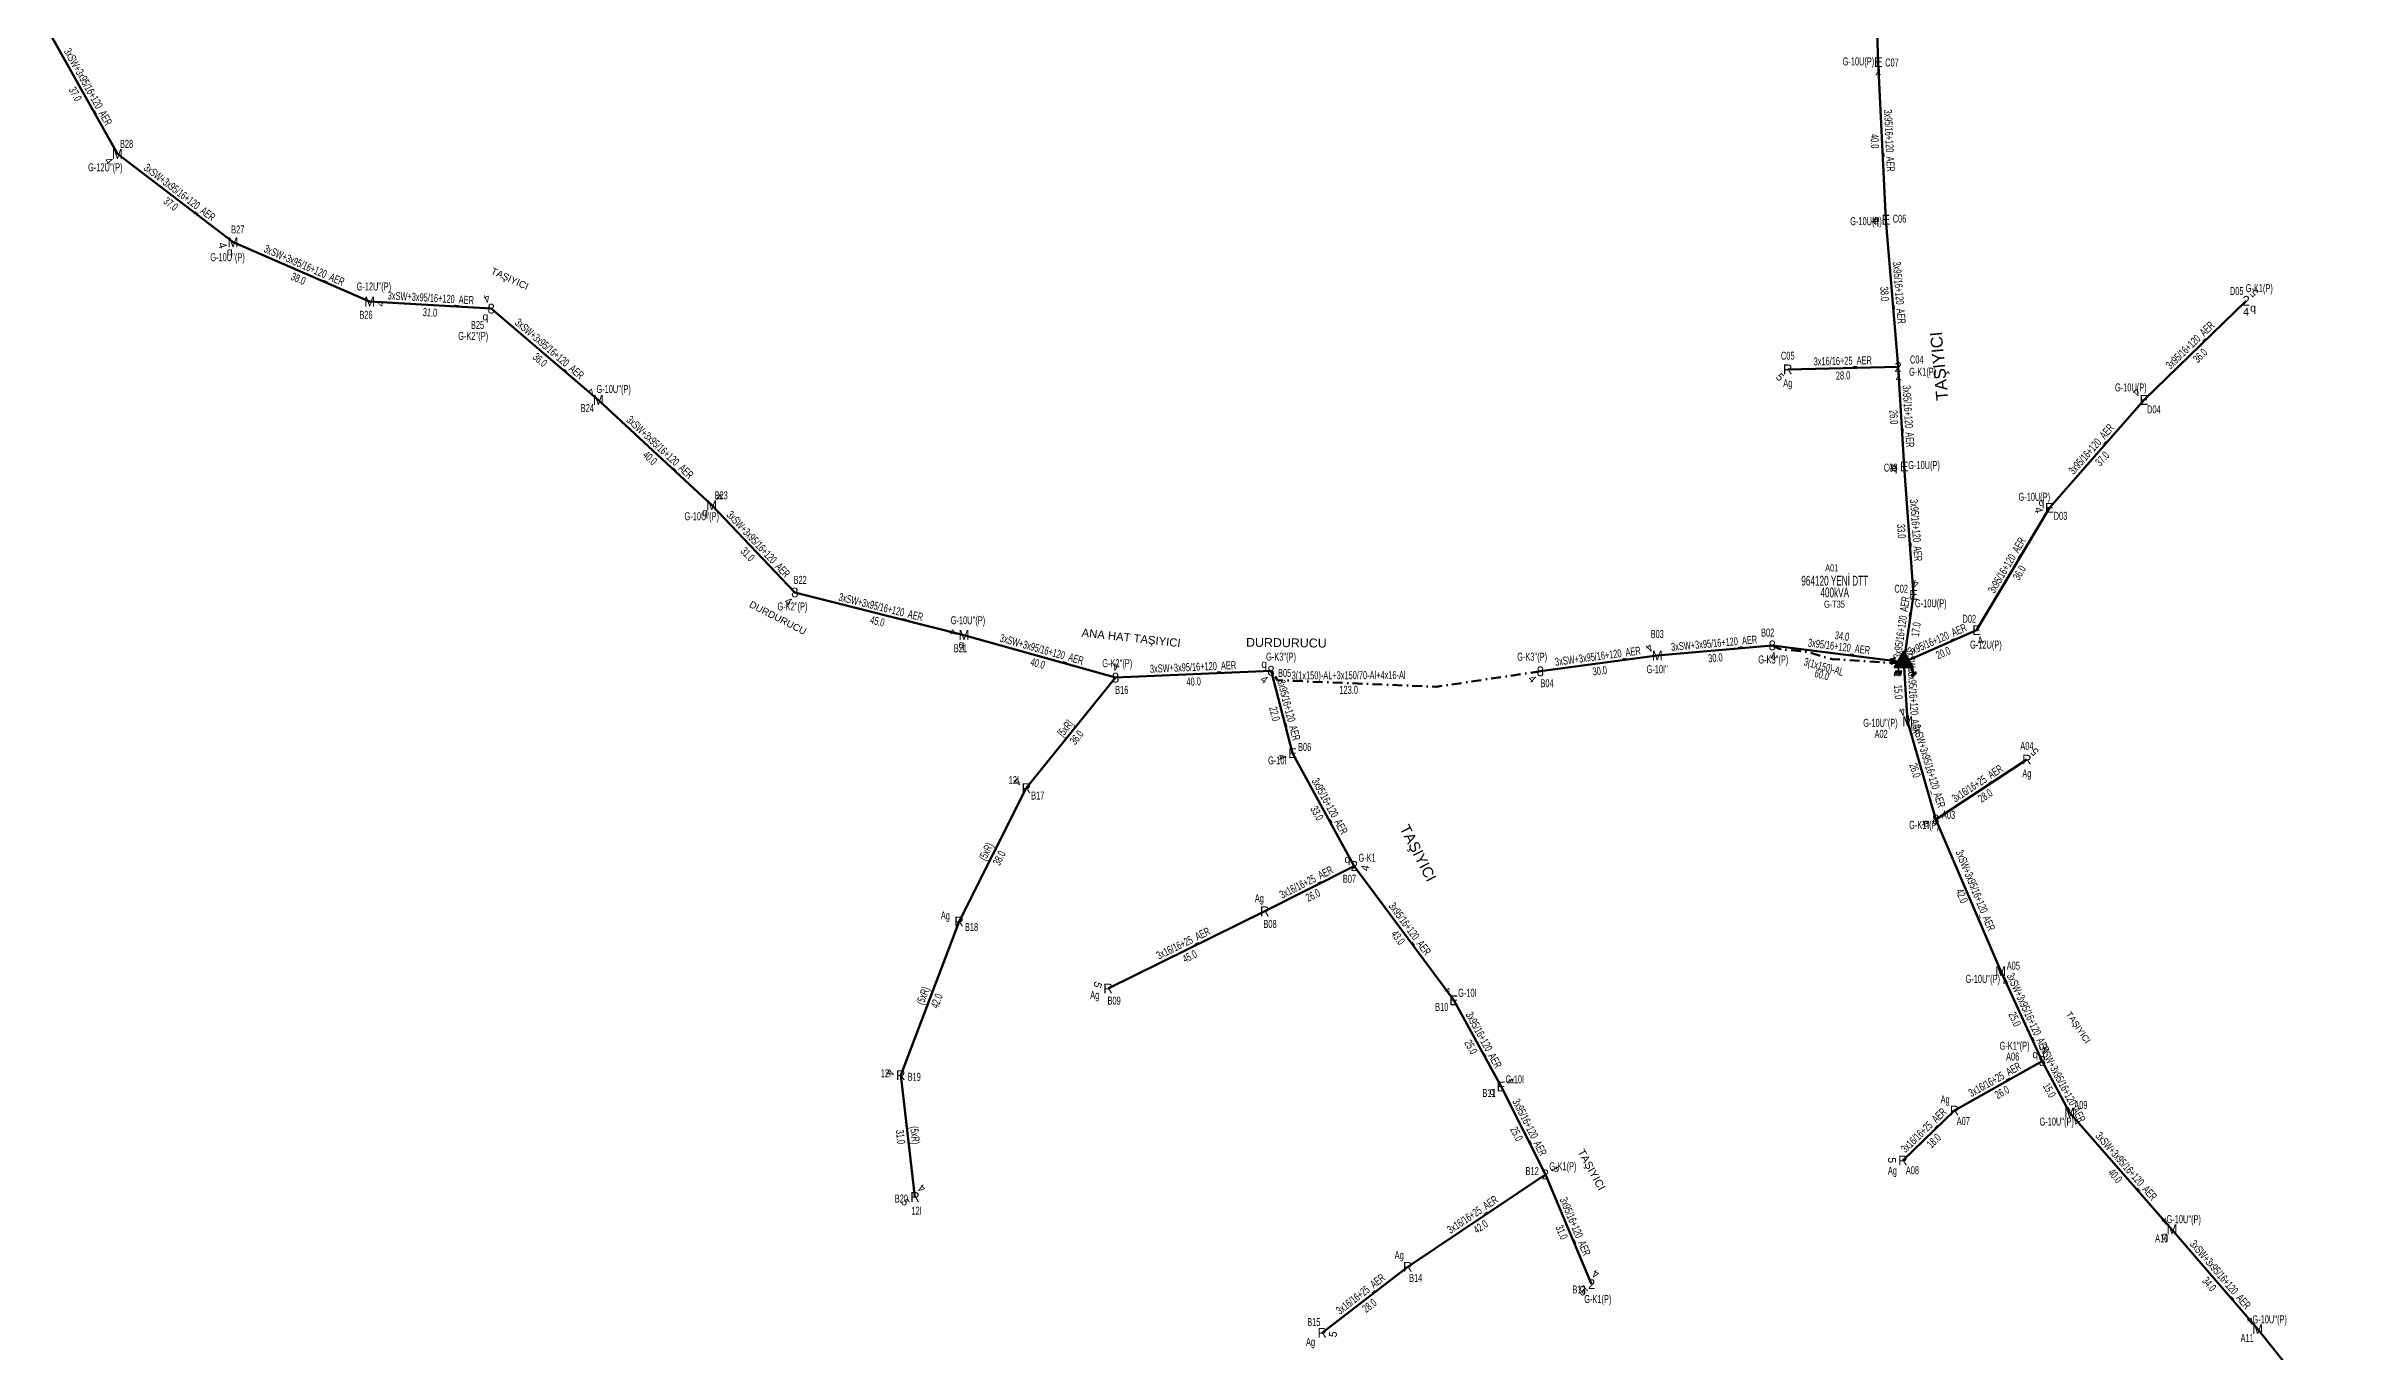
# Model space of a CAD drawing. Header units: millimetres. Extents: x 533048 to 542367, y 4141668 to 4149433.
# Drawn here: x 535151 to 535742, y 4143564 to 4143898 of the extents above; entities that cross this region are included whole.
import ezdxf
from ezdxf.enums import TextEntityAlignment as Align

# ---------------------------------------------------------------- set-up
doc = ezdxf.new("R2010")
doc.units = ezdxf.units.MM
doc.linetypes.add('DASHDOT', pattern=[5, 2.5, -1.25, 0, -1.25])
for name, color, linetype, lineweight in [('DIREK_AG_MEVCUT', 120, 'Continuous', 25), ('DIREK_AG_YENI', 108, 'Continuous', 25), ('DIREK_OG_YENI', 10, 'Continuous', 25), ('HAT_AG_HAVAI_BYSK', 3, 'Continuous', 50), ('HAT_AG_HAVAI_MEVCUT', 126, 'Continuous', 50), ('HAT_AG_HAVAI_YENI', 3, 'Continuous', 50), ('HAT_OG_HAVAI_YENI', 1, 'Continuous', 70), ('HAT_OG_YERALTI_YENI', 1, 'DASHDOT', 70), ('KULLANICI', 1, 'Continuous', 25), ('NODE_OG_MEVCUT', 5, 'Continuous', 25), ('TRAFO_TADILAT_BYSK', 5, 'Continuous', 30), ('TRAFO_YENI', 5, 'Continuous', 30)]:
    doc.layers.add(name, color=color, linetype=linetype, lineweight=lineweight)
doc.styles.add('Direk', font='B_CAD')
doc.styles.get("Standard").update_dxf_attribs({"font": 'Arial'})

# ---------------------------------------------------------------- blocks, each defined once
blk = doc.blocks.new('YENI_DIREK')
h = blk.add_hatch(color=32)
h.paths.add_polyline_path([(-3.28, -0.5), (-3.07, -0.63), (-2.64, 0.1), (-1.87, -0.35), (-1.77, -0.17), (-2.54, 0.28), (-2.11, 1.01), (-2.33, 1.14)])
h.paths.add_polyline_path([(-3.42, -0.17), (-3.29, -0.25), (-2.57, 0.98), (-2.7, 1.06)])
h.paths.add_polyline_path([(-3.5, 0.29), (-3.37, 0.22), (-3.01, 0.82), (-3.14, 0.9)])
h.paths.add_polyline_path([(-3.41, 0.73), (-3.54, 0.81), (-3.62, 0.68), (-3.49, 0.61)])
h.paths.add_polyline_path([(-1.26, -1.44), (-1.46, -1.44), (-1.47, -2.34), (-2.22, -2.34), (-2.48, -3.47), (-2.38, -3.47), (-2.17, -2.54), (-1.87, -2.54), (-2.08, -3.47), (-1.98, -3.47), (-1.77, -2.54), (-1.47, -2.54), (-1.68, -3.48), (-1.58, -3.48), (-1.37, -2.54), (-1.07, -2.54), (-1.28, -3.48), (-1.18, -3.48), (-0.97, -2.54), (-0.67, -2.55), (-0.88, -3.48), (-0.78, -3.48), (-0.52, -2.35), (-1.27, -2.34)])
at = {"layer": 'TRAFO_YENI'}
for points in [[(2.31, -1.57), (2.08, -1.92), (2.04, -1.44), (1.9, -1.44), (1.98, -2.32), (2.21, -1.96), (2.27, -2.67), (2.06, -2.67), (2.36, -2.87), (2.36, -2.86), (2.6, -2.49), (2.41, -2.63)], [(2.31, -1.57), (2.08, -1.92), (2.04, -1.44), (1.9, -1.44), (1.98, -2.32), (2.21, -1.96), (2.27, -2.67), (2.06, -2.67), (2.36, -2.87), (1.94, -3.19), (2.16, -3.79), (2.22, -3.74), (2.04, -3.26), (2.22, -3.13), (2.4, -3.6), (2.46, -3.56), (2.28, -3.08), (2.46, -2.94), (2.64, -3.42), (2.69, -3.38), (2.51, -2.9), (2.69, -2.76), (2.87, -3.24), (2.93, -3.2), (2.75, -2.72), (2.93, -2.58), (3.11, -3.06), (3.17, -3.01), (2.95, -2.42), (2.36, -2.86), (2.6, -2.49), (2.41, -2.63)], [(2.93, -2.58), (3.11, -3.06), (3.17, -3.01), (2.95, -2.42), (2.36, -2.86), (2.6, -2.49), (2.41, -2.63), (2.31, -1.57), (2.08, -1.92), (2.04, -1.44), (1.9, -1.44), (1.98, -2.32), (2.21, -1.96), (2.27, -2.67), (2.06, -2.67), (2.36, -2.87), (1.94, -3.19), (2.16, -3.79), (2.22, -3.74), (2.04, -3.26), (2.22, -3.13), (2.4, -3.6), (2.46, -3.56), (2.28, -3.08), (2.46, -2.94), (2.64, -3.42), (2.69, -3.38), (2.51, -2.9), (2.69, -2.76), (2.87, -3.24), (2.93, -3.2), (2.75, -2.72)]]:
    blk.add_hatch(color=32, dxfattribs=at).paths.add_polyline_path(points)
at = {"layer": 'TRAFO_TADILAT_BYSK', "color": 32, "flags": 128}
for points in [[(-3.49, 0.61), (-3.41, 0.73), (-3.54, 0.81), (-3.62, 0.68), (-3.49, 0.61)], [(-3.37, 0.22), (-3.01, 0.82), (-3.14, 0.9), (-3.5, 0.29), (-3.37, 0.22)], [(-3.29, -0.25), (-2.57, 0.98), (-2.7, 1.06), (-3.42, -0.17), (-3.29, -0.25)], [(-1.77, -0.17), (-2.54, 0.28), (-2.11, 1.01), (-2.33, 1.14), (-3.28, -0.5), (-3.07, -0.63), (-2.64, 0.1), (-1.87, -0.35), (-1.77, -0.17)], [(-1.26, -1.44), (-1.46, -1.44), (-1.47, -2.34), (-2.22, -2.34), (-2.48, -3.47), (-2.38, -3.47), (-2.17, -2.54), (-1.87, -2.54), (-2.08, -3.47), (-1.98, -3.47), (-1.77, -2.54), (-1.47, -2.54), (-1.68, -3.48), (-1.58, -3.48), (-1.37, -2.54), (-1.07, -2.54), (-1.28, -3.48), (-1.18, -3.48), (-0.97, -2.54), (-0.67, -2.55), (-0.88, -3.48), (-0.78, -3.48), (-0.52, -2.35), (-1.27, -2.34), (-1.26, -1.44)]]:
    blk.add_lwpolyline(points, dxfattribs=at)
at = {"layer": 'TRAFO_YENI', "linetype": 'Continuous'}
for p, q in [((-2.5, -1.44), (0, 2.89)), ((2.5, -1.44), (0, 2.89)), ((-2.5, -1.44), (2.5, -1.44))]:
    blk.add_line(p, q, dxfattribs=at)
at = {"layer": 'TRAFO_YENI', "color": 32, "flags": 128}
blk.add_lwpolyline([(1.9, -1.44), (2.04, -1.44), (2.08, -1.92), (2.31, -1.57), (2.41, -2.63), (2.6, -2.49), (2.36, -2.86), (2.95, -2.42), (3.17, -3.01), (3.11, -3.06), (2.93, -2.58), (2.75, -2.72), (2.93, -3.2), (2.87, -3.24), (2.69, -2.76), (2.51, -2.9), (2.69, -3.38), (2.64, -3.42), (2.46, -2.94), (2.28, -3.08), (2.46, -3.56), (2.4, -3.6), (2.22, -3.13), (2.04, -3.26), (2.22, -3.74), (2.16, -3.79), (1.94, -3.19), (2.36, -2.87), (2.06, -2.67), (2.27, -2.67), (2.21, -1.96), (1.98, -2.32), (1.9, -1.44)], dxfattribs=at)
at = {"layer": 'TRAFO_YENI', "linetype": 'Continuous'}
for points in [[(-2.5, -1.44), (0, -1.44), (0, 2.89)], [(0, -1.44), (0, 2.89), (2.5, -1.44)]]:
    blk.add_solid(points, dxfattribs=at)

msp = doc.modelspace()

# ---------------------------------------------------------------- linework, layer by layer
at = {"layer": 'HAT_AG_HAVAI_BYSK'}
msp.add_line((535401.926599, 4143708.380893), (535424.806, 4143736.673), dxfattribs=at)
at = {"layer": 'HAT_AG_HAVAI_MEVCUT'}
for p, q in [((535401.926599, 4143708.380893), (535384.700318, 4143674.207922)), ((535369.754336, 4143634.842535), (535384.700318, 4143674.207922)), ((535369.754336, 4143634.842535), (535373.408556, 4143603.63352))]:
    msp.add_line(p, q, dxfattribs=at)
at = {"layer": 'HAT_AG_HAVAI_YENI'}
for p, q in [((535620.218, 4143894.374), (535619.06015, 4143924.117022)), ((535622.157, 4143853.995), (535620.218, 4143894.374)), ((535625.267, 4143816.277), (535622.157, 4143853.995)), ((535688.285, 4143807.816), (535714.469, 4143833.22)), ((535597.017373, 4143815.652666), (535625.267, 4143816.277)), ((535626.851403, 4143790.745171), (535625.267, 4143816.277)), ((535664.057, 4143780.188), (535688.285, 4143807.816)), ((535629.217, 4143757.91), (535626.851403, 4143790.745171)), ((535645.412, 4143748.813), (535664.057, 4143780.188)), ((535629.217, 4143757.91), (535626.769722, 4143740.680568)), ((535645.412, 4143748.813), (535626.769722, 4143740.680568)), ((535626.769722, 4143740.680568), (535593.048449, 4143744.935266)), ((535464.643, 4143738.427), (535470.133, 4143717.311)), ((535470.133, 4143717.311), (535485.970126, 4143688.409394)), ((535634.916, 4143700.351), (535658.275, 4143715.676)), ((535463.030698, 4143676.811702), (535485.970126, 4143688.409394)), ((535485.970126, 4143688.409394), (535511.441014, 4143654.011227)), ((535422.889091, 4143657.06637), (535463.030698, 4143676.811702)), ((535511.441014, 4143654.011227), (535523.555646, 4143631.903732)), ((535639.736984, 4143625.754712), (535662.199, 4143638.44)), ((535523.555646, 4143631.903732), (535534.911, 4143609.401)), ((535639.736984, 4143625.754712), (535626.517976, 4143612.991532)), ((535499.645755, 4143585.744509), (535534.911, 4143609.401)), ((535534.911, 4143609.401), (535546.752, 4143581.287)), ((535499.645755, 4143585.744509), (535477.730607, 4143568.81994))]:
    msp.add_line(p, q, dxfattribs=at)
at = {"layer": 'HAT_OG_HAVAI_YENI'}
for p, q in [((535169.069836, 4143870.836224), (535150.815441, 4143903.375367)), ((535198.702, 4143848.206), (535169.069836, 4143870.836224)), ((535233.695, 4143833.007), (535198.702, 4143848.206)), ((535264.852543, 4143831.21373), (535233.695, 4143833.007)), ((535292.292045, 4143807.794948), (535264.852543, 4143831.21373)), ((535321.347, 4143780.844), (535292.292045, 4143807.794948)), ((535342.633, 4143758.493), (535321.347, 4143780.844)), ((535385.962, 4143747.591), (535342.633, 4143758.493)), ((535424.806, 4143736.673), (535385.962, 4143747.591)), ((535533.626212, 4143738.294638), (535563.573841, 4143742.337902)), ((535563.573841, 4143742.337902), (535593.048449, 4143744.935266)), ((535627.713, 4143725.488), (535626.769722, 4143740.680568)), ((535464.643, 4143738.427), (535424.806, 4143736.673)), ((535634.916, 4143700.351), (535627.713, 4143725.488)), ((535651.586, 4143661.495), (535634.916, 4143700.351)), ((535662.199, 4143638.44), (535651.586, 4143661.495)), ((535669.224, 4143625.23), (535662.199, 4143638.44)), ((535695.452, 4143595.332), (535669.224, 4143625.23)), ((535717.413, 4143569.733), (535695.452, 4143595.332)), ((535741.793, 4143539.261), (535717.413, 4143569.733))]:
    msp.add_line(p, q, dxfattribs=at)
at = {"layer": 'HAT_OG_YERALTI_YENI', "flags": 128}
for points in [[(535593.048449, 4143744.935266), (535594.785869, 4143744.014607), (535602.057833, 4143743.254773), (535608.359795, 4143741.434947), (535626.026447, 4143740.328744)], [(535626.026447, 4143740.328744), (535626.769722, 4143740.680568)], [(535533.626212, 4143738.294638), (535506.960491, 4143734.331871), (535466.293838, 4143736.02036), (535464.643, 4143738.427)]]:
    msp.add_lwpolyline(points, dxfattribs=at)

# ---------------------------------------------------------------- block references
at = {"layer": 'TRAFO_YENI'}
msp.add_blockref('YENI_DIREK', (535626.769722, 4143740.680568), dxfattribs=at)

# ---------------------------------------------------------------- texts
at = {"layer": 'DIREK_AG_MEVCUT', "width": 0.53}
for s, p in [('C05', (535597.017373, 4143819.152666)), ('Ag', (535597.017373, 4143812.152666)), ('A04', (535658.275, 4143719.176)), ('12I', (535398.754102, 4143710.429905)), ('Ag', (535658.275, 4143712.176)), ('B17', (535404.866691, 4143706.481983)), ('Ag', (535461.634231, 4143680.169148)), ('Ag', (535381.20004, 4143675.749637)), ('B08', (535464.374827, 4143673.580089)), ('B18', (535387.903383, 4143672.797115)), ('Ag', (535419.462739, 4143655.380976)), ('B09', (535424.433934, 4143653.925756)), ('12I', (535365.956462, 4143635.312629)), ('B19', (535373.227828, 4143634.412593)), ('Ag', (535637.334805, 4143628.606414)), ('A07', (535641.991868, 4143623.077868)), ('Ag', (535623.81641, 4143610.383124)), ('A08', (535628.949056, 4143610.473627)), ('B20', (535369.932304, 4143603.226491)), ('12I', (535373.82004, 4143600.119227)), ('Ag', (535497.478847, 4143588.752739)), ('B14', (535501.691433, 4143582.904579)), ('B15', (535475.591322, 4143571.59004)), ('Ag', (535474.738213, 4143566.508982))]:
    msp.add_text(s, height=2.05, dxfattribs=at).set_placement(p, align=Align.MIDDLE_CENTER)
at = {"layer": 'DIREK_AG_MEVCUT', "style": 'Direk'}
for p in [(535597.017373, 4143815.652666), (535658.275, 4143715.676), (535401.926599, 4143708.380893), (535384.700318, 4143674.207922), (535463.030698, 4143676.811702), (535422.889091, 4143657.06637), (535369.754336, 4143634.842535), (535639.736984, 4143625.754712), (535626.517976, 4143612.991532), (535373.408556, 4143603.63352), (535499.645755, 4143585.744509), (535477.730607, 4143568.81994)]:
    msp.add_text('R', height=2.5, dxfattribs=at).set_placement(p, align=Align.MIDDLE_CENTER)
at = {"layer": 'DIREK_AG_MEVCUT', "color": 32, "style": 'Direk'}
for s, rotation, p in [('5', 315.000001, (535595.037474, 4143813.672767)), ('5', 495.000001, (535660.254899, 4143717.655899)), ('4', 234.090478, (535399.658755, 4143710.023112)), ('5', 251.1922, (535420.238596, 4143657.969075)), ('4', 256.076749, (535367.036603, 4143635.516277)), ('5', 268.994915, (535623.718406, 4143613.040647)), ('4', 501.678276, (535375.14477, 4143605.830236)), ('5', 299.178277, (535370.963856, 4143602.26844)), ('5', 442.678093, (535480.507776, 4143568.463097))]:
    msp.add_text(s, height=2, rotation=rotation, dxfattribs=at).set_placement(p, align=Align.MIDDLE_CENTER)
at = {"layer": 'DIREK_AG_YENI', "width": 0.53}
for s, p in [('G-10U(P)', (535615.113127, 4143894.54047)), ('C07', (535623.716141, 4143894.259925)), ('G-10U(P)', (535617.066576, 4143853.621286)), ('C06', (535625.647606, 4143854.251263)), ('D05', (535712.031824, 4143835.732006)), ('G-K1(P)', (535717.807786, 4143836.459326)), ('C04', (535630.067826, 4143818.177842)), ('G-K1(P)', (535631.576739, 4143815.0355)), ('G-10U(P)', (535684.903909, 4143811.030987)), ('D04', (535690.821392, 4143805.404214)), ('C03', (535623.361742, 4143790.476347)), ('G-10U(P)', (535631.940016, 4143791.13717)), ('G-10U(P)', (535660.171768, 4143783.00924)), ('D03', (535666.889095, 4143778.131489)), ('C02', (535626.074647, 4143759.451305)), ('G-10U(P)', (535633.655871, 4143755.73276)), ('D02', (535643.520626, 4143751.757945)), ('G-12U(P)', (535647.773078, 4143745.136707)), ('G-10I', (535466.236642, 4143715.495912)), ('B06', (535473.250952, 4143718.901087)), ('G-K1', (535489.242817, 4143690.537194)), ('B07', (535484.72124, 4143685.139794)), ('G-10I', (535514.934249, 4143655.93324)), ('B10', (535508.37453, 4143652.324017)), ('G-10I', (535527.084061, 4143633.769733)), ('B11', (535520.46167, 4143630.267484)), ('B12', (535531.52117, 4143610.272237)), ('G-K1(P)', (535539.397713, 4143611.500706)), ('B13', (535543.526421, 4143579.928457)), ('G-K1(P)', (535548.352365, 4143577.487265))]:
    msp.add_text(s, height=2.05, dxfattribs=at).set_placement(p, align=Align.MIDDLE_CENTER)
at = {"layer": 'DIREK_AG_YENI', "style": 'Direk'}
for s, p in [('E', (535620.218, 4143894.374)), ('E', (535622.157, 4143853.995)), ('2', (535714.469, 4143833.22)), ('2', (535625.267, 4143816.277)), ('E', (535688.285, 4143807.816)), ('E', (535626.851403, 4143790.745171)), ('E', (535664.057, 4143780.188)), ('E', (535629.217, 4143757.91)), ('E', (535645.412, 4143748.813)), ('E', (535470.133, 4143717.311)), ('2', (535485.970126, 4143688.409394)), ('E', (535511.441014, 4143654.011227)), ('E', (535523.555646, 4143631.903732)), ('2', (535534.911, 4143609.401)), ('2', (535546.752, 4143581.287))]:
    msp.add_text(s, height=2.5, dxfattribs=at).set_placement(p, align=Align.MIDDLE_CENTER)
at = {"layer": 'DIREK_AG_YENI', "color": 32, "style": 'Direk'}
for s, rotation, p in [('4', 360.440738, (535620.239538, 4143891.574083)), ('4', 273.474037, (535619.362145, 4143853.825331)), ('5', 134.133767, (535716.478605, 4143835.169741)), ('4', 359.133767, (535714.426669, 4143830.42032)), ('4', 362.40853, (535625.384668, 4143813.479474)), ('4', 225.288149, (535686.295169, 4143809.785917)), ('4', 273.978024, (535624.058149, 4143790.550925)), ('4', 281.646739, (535661.314649, 4143779.622745)), ('4', 528.996532, (535629.751432, 4143760.658524)), ('4', 379.426287, (535646.343263, 4143746.172404)), ('4', 289.775951, (535467.498136, 4143716.36364)), ('4', 439.774784, (535488.725655, 4143687.912344)), ('4', 212.669479, (535509.929597, 4143656.368263)), ('4', 477.324294, (535526.04323, 4143633.189006)), ('4', 473.959283, (535537.469736, 4143610.538045)), ('5', 315.33976, (535544.783876, 4143579.295395)), ('4', 517.83976, (535547.808155, 4143583.880171))]:
    msp.add_text(s, height=2, rotation=rotation, dxfattribs=at).set_placement(p, align=Align.MIDDLE_CENTER)
at = {"layer": 'DIREK_AG_YENI', "color": 4, "style": 'Direk'}
for p in [(535619.66371, 4143853.811955), (535716.20984, 4143831.42571), (535624.358788, 4143790.553154), (535662.034075, 4143781.656936), (535484.202359, 4143690.177161), (535521.345663, 4143630.734983), (535544.448015, 4143580.316612)]:
    msp.add_text('q', height=2, dxfattribs=at).set_placement(p, align=Align.MIDDLE_CENTER)
at = {"layer": 'DIREK_OG_YENI', "style": 'Direk'}
for s, p in [('M', (535169.069836, 4143870.836224)), ('M', (535198.702, 4143848.206)), ('M', (535233.695, 4143833.007)), ('8', (535264.852543, 4143831.21373)), ('M', (535292.292045, 4143807.794948)), ('M', (535321.347, 4143780.844)), ('8', (535342.633, 4143758.493)), ('M', (535385.962, 4143747.591)), ('8', (535593.048449, 4143744.935266)), ('8', (535464.643, 4143738.427)), ('M', (535563.573841, 4143742.337902)), ('8', (535424.806, 4143736.673)), ('8', (535533.626212, 4143738.294638)), ('M', (535627.713, 4143725.488)), ('8', (535634.916, 4143700.351)), ('M', (535651.586, 4143661.495)), ('8', (535662.199, 4143638.44)), ('M', (535669.224, 4143625.23)), ('M', (535695.452, 4143595.332)), ('M', (535717.413, 4143569.733))]:
    msp.add_text(s, height=2.5, dxfattribs=at).set_placement(p, align=Align.MIDDLE_CENTER)
at = {"layer": 'DIREK_OG_YENI', "width": 0.53}
for s, p in [('B28', (535171.421182, 4143873.428747)), ("G-12U''(P)", (535165.973095, 4143867.421851)), ('B27', (535199.914663, 4143851.489207)), ("G-10U''(P)", (535197.291078, 4143844.386018)), ("G-12U''(P)", (535234.779045, 4143836.893011)), ('B26', (535232.754544, 4143829.635718)), ("G-K2''(P)", (535260.226693, 4143824.217311)), ('B25', (535261.339043, 4143827.028651)), ("G-10U''(P)", (535296.213599, 4143810.629192)), ('B24', (535289.455358, 4143805.744775)), ('B23', (535323.761023, 4143783.378264)), ("G-10U''(P)", (535318.780416, 4143778.016501)), ('B22', (535343.993594, 4143761.717715)), ("G-K2''(P)", (535342.01094, 4143754.92126)), ("G-10U''(P)", (535386.984389, 4143751.385355)), ('B03', (535563.573841, 4143747.837902)), ('B02', (535591.86505, 4143748.229133)), ('B21', (535385.051402, 4143744.211531)), ("G-K2''(P)", (535425.233804, 4143740.376579)), ("G-K3''(P)", (535467.190107, 4143742.045435)), ("G-K3''(P)", (535531.527755, 4143742.032568)), ("G-10I''", (535563.573841, 4143738.837902)), ("G-K3''(P)", (535593.314172, 4143741.327011)), ('B16', (535426.382957, 4143733.548387)), ('B05', (535468.100152, 4143737.881015)), ('B04', (535535.339566, 4143735.242684)), ("G-10U''(P)", (535620.760618, 4143725.106133)), ('A02', (535620.935559, 4143722.277578)), ("G-K1''(P)", (535631.948034, 4143698.965593)), ('A03', (535638.209554, 4143701.535274)), ('A05', (535654.800112, 4143662.880455)), ("G-10U''(P)", (535646.97913, 4143659.509191)), ("G-K1''(P)", (535655.130856, 4143642.381116)), ('A06', (535654.637781, 4143639.607456)), ('A09', (535672.104126, 4143627.218687)), ("G-10U''(P)", (535665.916125, 4143622.945958)), ("G-10U''(P)", (535698.456225, 4143597.938227)), ('A10', (535692.808206, 4143593.038454)), ('A11', (535714.717925, 4143567.499937)), ("G-10U''(P)", (535720.482624, 4143572.276403))]:
    msp.add_text(s, height=2.05, dxfattribs=at).set_placement(p, align=Align.MIDDLE_CENTER)
at = {"layer": 'DIREK_OG_YENI', "color": 32, "style": 'Direk'}
for rotation, p in [(308.542594, (535166.87983, 4143869.091555)), (286.179495, (535196.012898, 4143847.425787)), (563.113116, (535263.753409, 4143833.788979)), (440.559481, (535236.457078, 4143832.547734)), (222.688602, (535290.393607, 4143809.853087)), (494.804765, (535323.333634, 4143782.817141)), (324.31869, (535340.999826, 4143756.218633)), (255.528116, (535383.250843, 4143748.290734)), (177.965995, (535424.905379, 4143739.471236)), (225.000001, (535561.593942, 4143744.317801)), (365.141754, (535593.299386, 4143742.146533)), (322.175764, (535462.925925, 4143736.215292)), (313.373221, (535531.590904, 4143736.371744)), (207.41475, (535626.423801, 4143727.973551)), (287.883435, (535632.251287, 4143699.491172)), (384.018433, (535652.725685, 4143658.937439)), (521.361003, (535663.093892, 4143641.093143)), (397.941693, (535670.945606, 4143623.021817)), (221.100578, (535693.611328, 4143597.441959)), (220.134992, (535715.608146, 4143571.873678))]:
    msp.add_text('4', height=2, rotation=rotation, dxfattribs=at).set_placement(p, align=Align.MIDDLE_CENTER)
at = {"layer": 'DIREK_OG_YENI', "color": 4, "style": 'Direk'}
for p in [(535197.835812, 4143845.860852), (535263.340972, 4143829.22246), (535319.622698, 4143779.033811), (535385.311573, 4143745.177093), (535462.875233, 4143740.194767), (535632.563462, 4143699.50509), (535660.431233, 4143640.207767), (535693.563576, 4143593.693753)]:
    msp.add_text('q', height=2, dxfattribs=at).set_placement(p, align=Align.MIDDLE_CENTER)
at = {"layer": 'HAT_AG_HAVAI_BYSK', "lineweight": 30, "width": 0.53}
msp.add_text('[5xR]', height=2.05, rotation=51.038054, dxfattribs=at).set_placement((535412.70537, 4143723.06143, 267712.403), align=Align.CENTER)
msp.add_text('36.0', height=2.05, rotation=51.038054, dxfattribs=at).set_placement((535414.027229, 4143721.992463, 267712.403), align=Align.TOP_CENTER)
at = {"layer": 'HAT_AG_HAVAI_MEVCUT', "lineweight": 30, "width": 0.53}
for rotation, p in [(423.247747, (535392.554442, 4143691.677021, 267692.350159)), (69.209572, (535376.432675, 4143654.826937, 267692.350159)), (276.678275, (535372.425678, 4143619.336878, 267686.704278))]:
    msp.add_text('(5xR)', height=2.05, rotation=rotation, dxfattribs=at).set_placement(p, align=Align.CENTER)
for s, rotation, p in [('38.0', 423.247747, (535394.072476, 4143690.911794, 267692.350159)), ('42.0', 69.209572, (535378.021979, 4143654.22352, 267692.350159)), ('31.0', 276.678275, (535370.737213, 4143619.139178, 267686.704278))]:
    msp.add_text(s, height=2.05, rotation=rotation, dxfattribs=at).set_placement(p, align=Align.TOP_CENTER)
at = {"layer": 'HAT_AG_HAVAI_YENI', "lineweight": 30, "width": 0.53}
for s, rotation, p in [('3x95/16+120_AER', 272.749232, (535622.036522, 4143874.22527, 267810.109)), ('3x95/16+120_AER', 274.713603, (535624.559125, 4143835.205849, 267811.0785)), ('3x95/16+120_AER', 44.133766, (535700.785115, 4143821.128059, 267857.2345)), ('3x16/16+25_AER', 1.266065, (535611.123405, 4143816.814626)), ('3x95/16+120_AER', 273.550993, (535626.90757, 4143803.563732, 267812.6335)), ('3x95/16+120_AER', 48.751296, (535675.531923, 4143794.562429, 267844.1425)), ('3x95/16+120_AER', 274.120732, (535628.882004, 4143774.388665, 267813.425702)), ('3x95/16+120_AER', 59.278553, (535654.003788, 4143764.934735, 267832.0285)), ('3x95/16+120_AER', 441.915755, (535627.151808, 4143749.414819, 267813.384861)), ('3x95/16+120_AER', 352.808847, (535610.015489, 4143743.651231)), ('3x95/16+120_AER', 383.568561, (535635.750992, 4143745.525879, 267813.384861)), ('3x95/16+120_AER', 284.57381, (535468.210651, 4143728.082883, 267735.0665)), ('3x16/16+25_AER', 393.267256, (535646.129387, 4143708.724248)), ('3x95/16+120_AER', 298.721367, (535478.797, 4143703.268589, 267742.985063)), ('3x16/16+25_AER', 26.820202, (535474.116899, 4143683.369111, 267742.985063)), ('3x95/16+120_AER', 306.518921, (535499.388681, 4143671.716135, 267755.720507)), ('3x16/16+25_AER', 26.192199, (535442.584719, 4143667.701757, 267731.515349)), ('3x95/16+120_AER', 298.722194, (535518.243746, 4143643.365958, 267761.777823)), ('3x16/16+25_AER', 29.454775, (535650.549998, 4143632.837336, 267831.099482)), ('3x95/16+120_AER', 296.776475, (535529.992178, 4143621.0353, 267767.4555)), ('3x16/16+25_AER', 403.994914, (535632.537074, 4143619.984613, 267813.258988)), ('3x16/16+25_AER', 33.854341, (535516.804857, 4143598.278643, 267767.4555)), ('3x95/16+120_AER', 292.839758, (535541.614855, 4143595.673932, 267773.376)), ('3x16/16+25_AER', 397.678092, (535488.168641, 4143577.954963, 267738.865304))]:
    msp.add_text(s, height=2.05, rotation=rotation, dxfattribs=at).set_placement(p, align=Align.CENTER)
for s, rotation, p in [('40.0', 272.749232, (535620.338478, 4143874.14373, 267810.109)), ('38.0', 274.713603, (535622.864875, 4143835.066151, 267811.0785)), ('36.0', 44.133766, (535701.968885, 4143819.907941, 267857.2345)), ('28.0', 1.266065, (535611.160967, 4143815.115041)), ('26.0', 273.550993, (535625.210834, 4143803.458439, 267812.6335)), ('37.0', 48.751296, (535676.810077, 4143793.441571, 267844.1425)), ('33.0', 274.120732, (535627.186399, 4143774.266506, 267813.425702)), ('36.0', 59.278553, (535655.465212, 4143764.066265, 267832.0285)), ('34.0', 352.808847, (535611.061803, 4143748.352333)), ('17.0', 441.915755, (535628.834914, 4143749.175749, 267813.384861)), ('20.0', 383.568561, (535636.43073, 4143743.967689, 267813.384861)), ('22.0', 284.57381, (535466.565349, 4143727.655117, 267735.0665)), ('28.0', 393.267256, (535647.061913, 4143707.302842)), ('33.0', 298.721367, (535477.306156, 4143702.451653, 267742.985063)), ('26.0', 26.820202, (535474.883925, 4143681.851985, 267742.985063)), ('43.0', 306.518921, (535498.022459, 4143670.704485, 267755.720507)), ('45.0', 26.192199, (535443.335071, 4143666.176315, 267731.515349)), ('25.0', 298.722194, (535516.752914, 4143642.549001, 267761.777823)), ('26.0', 29.454775, (535651.38595, 4143631.357071, 267831.099482)), ('25.0', 296.776475, (535528.474468, 4143620.269432, 267767.4555)), ('18.0', 403.994914, (535633.717885, 4143618.761631, 267813.258988)), ('42.0', 33.854341, (535517.751899, 4143596.866867, 267767.4555)), ('31.0', 292.839758, (535540.048145, 4143595.014068, 267773.376)), ('28.0', 397.678092, (535489.207722, 4143576.609486, 267738.865304))]:
    msp.add_text(s, height=2.05, rotation=rotation, dxfattribs=at).set_placement(p, align=Align.TOP_CENTER)
at = {"layer": 'HAT_OG_HAVAI_YENI', "lineweight": 30, "width": 0.53}
for rotation, p in [(299.292339, (535160.683953, 4143887.521672, 267575.407721)), (322.630441, (535184.401623, 4143860.196627, 267584.534918)), (336.52274, (535216.536812, 4143841.38613, 267599.350794)), (356.70598, (535249.322612, 4143832.958961, 267616.8475)), (319.520249, (535279.124096, 4143820.150879, 267632.426271)), (317.151453, (535307.397576, 4143794.942655, 267646.146022)), (313.217611, (535332.552029, 4143770.160494, 267660.6735)), (346.136523, (535364.443753, 4143753.777177, 267671.259085)), (344.30076, (535405.614, 4143742.950291, 267692.981)), (5.036014, (535578.236531, 4143744.483302, 267796.524225)), (362.521072, (535444.687111, 4143738.399177, 267712.403)), (7.689076, (535548.486299, 4143741.158627, 267781.78692)), (273.552826, (535628.089727, 4143733.136957, 267813.384861)), (287.194089, (535632.246013, 4143713.714268, 267813.8565)), (292.360364, (535644.156588, 4143681.789866, 267817.5775)), (294.717861, (535657.664603, 4143650.322775, 267825.793)), (298.004451, (535666.461957, 4143632.233956, 267831.099482)), (311.258836, (535682.976977, 4143610.841542, 267834.612)), (310.625801, (535707.077631, 4143583.085949, 267847.726))]:
    msp.add_text('3xSW+3x95/16+120_AER', height=2.05, rotation=rotation, dxfattribs=at).set_placement(p, align=Align.CENTER)
for s, rotation, p in [('37.0', 299.292339, (535159.201324, 4143886.68992, 267575.407721)), ('37.0', 322.630441, (535183.369801, 4143858.845573, 267584.534918)), ('38.0', 336.52274, (535215.859557, 4143839.826859, 267599.350794)), ('31.0', 356.70598, (535249.224931, 4143831.261769, 267616.8475)), ('36.0', 319.520249, (535278.020491, 4143818.857799, 267632.426271)), ('40.0', 317.151453, (535306.241469, 4143793.696293, 267646.146022)), ('31.0', 313.217611, (535331.313141, 4143768.996383, 267660.6735)), ('45.0', 346.136523, (535364.036417, 4143752.126699, 267671.259085)), ('40.0', 344.30076, (535405.154, 4143741.313709, 267692.981)), ('30.0', 7.689076, (535548.713754, 4143739.473912, 267781.78692)), ('30.0', 5.036014, (535578.38576, 4143742.789865, 267796.524225)), ('40.0', 362.521072, (535444.761889, 4143736.700823, 267712.403)), ('15.0', 273.552826, (535626.392995, 4143733.031611, 267813.384861)), ('26.0', 287.194089, (535630.621987, 4143713.211732, 267813.8565)), ('42.0', 292.360364, (535642.584412, 4143681.143134, 267817.5775)), ('25.0', 294.717861, (535656.120361, 4143649.61192, 267825.793)), ('15.0', 298.004451, (535664.961008, 4143631.435738, 267831.099482)), ('40.0', 311.258836, (535681.699023, 4143609.720458, 267834.612)), ('34.0', 310.625801, (535705.787369, 4143581.979051, 267847.726))]:
    msp.add_text(s, height=2.05, rotation=rotation, dxfattribs=at).set_placement(p, align=Align.TOP_CENTER)
at = {"layer": 'HAT_OG_YERALTI_YENI', "lineweight": 30, "width": 0.53}
for s, rotation, p in [('3(1x150)-AL', 344.337894, (535605.987886, 4143738.48395)), ('3(1x150)-AL+3x150/70-Al+4x16-Al', 360.209874, (535484.508868, 4143736.27224))]:
    msp.add_text(s, height=2.05, rotation=rotation, dxfattribs=at).set_placement(p, align=Align.CENTER)
for s, rotation, p in [('123.0', 360.209874, (535484.515095, 4143734.572251)), ('60.0', 344.337894, (535606.051022, 4143738.382582))]:
    msp.add_text(s, height=2.05, rotation=rotation, dxfattribs=at).set_placement(p, align=Align.TOP_CENTER)
at = {"layer": 'KULLANICI'}
for s, height, rotation, p in [('TAŞIYICI', 1.763391, 335.48839, (535269.975098, 4143839.694438)), ('DURDURUCU', 1.76344, 332.8876, (535338.691577, 4143752.783189)), ('ANA HAT TAŞIYICI', 2.0766, 353.8261, (535428.902946, 4143747.913809)), (' DURDURUCU', 2.2771, 359.3872, (535468.130374, 4143746.766021))]:
    msp.add_text(s, height=height, rotation=rotation, dxfattribs=at).set_placement(p, align=Align.TOP_CENTER)
msp.add_text('TAŞIYICI', height=3.0409, rotation=95.5275, dxfattribs=at).set_placement((535635.7814, 4143816.478866), align=Align.MIDDLE_CENTER)
for height, rotation, p in [(2.7076, 297.1281, (535497.503713, 4143698.143431)), (1.5947, 303.808, (535668.2014, 4143650.5026)), (1.9884, 298.9264, (535543.068, 4143615.2207))]:
    msp.add_text('TAŞIYICI', height=height, rotation=rotation, dxfattribs=at).set_placement(p)
at = {"layer": 'NODE_OG_MEVCUT', "style": 'Direk'}
msp.add_text('A', height=1.4, dxfattribs=at).set_placement((535626.026447, 4143740.328744), align=Align.MIDDLE_CENTER)
at = {"layer": 'TRAFO_YENI', "width": 0.6}
for s, height, p in [('964120 YENİ DTT', 2.5, (535609.049382, 4143760.263969)), ('A01', 1.8, (535608.279328, 4143763.888538)), ('400kVA', 2.5, (535609.049382, 4143757.263969))]:
    msp.add_text(s, height=height, dxfattribs=at).set_placement(p, align=Align.CENTER)
msp.add_text('G-T35', height=1.8, dxfattribs=at).set_placement((535608.97261, 4143756.388538), align=Align.TOP_CENTER)
at = {"layer": 'TRAFO_YENI', "color": 4, "style": 'Direk'}
msp.add_text('q', height=2, dxfattribs=at).set_placement((535628.537489, 4143738.912801), align=Align.MIDDLE_CENTER)

doc.saveas('drawing.dxf')
